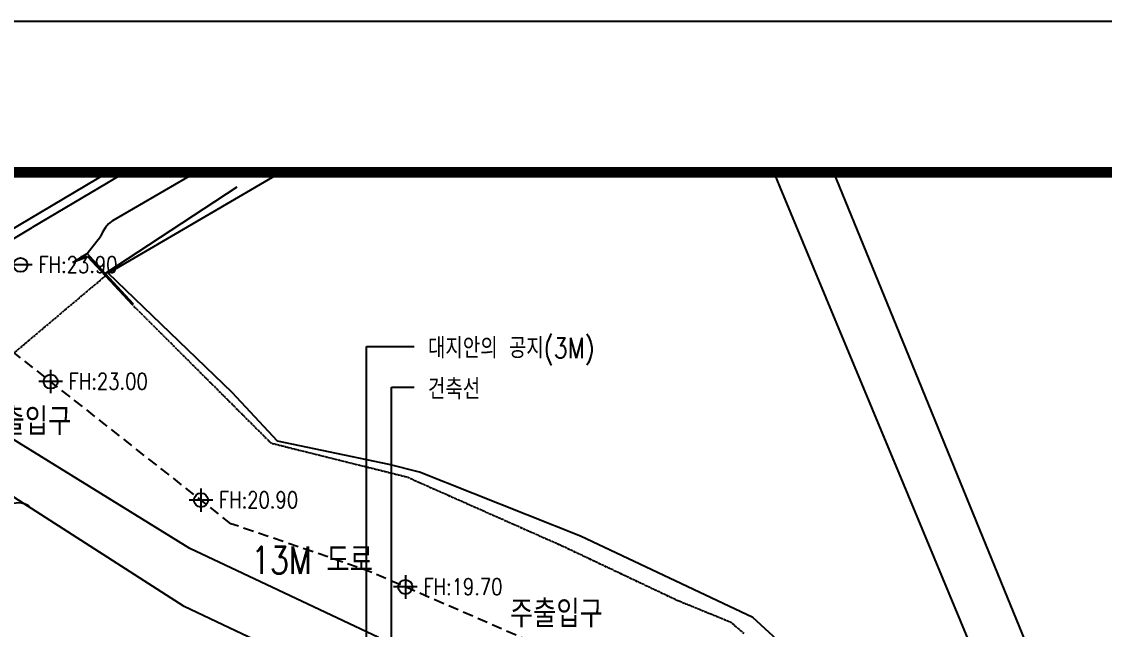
# Model space of a CAD drawing. Header units: millimetres. Extents: x 1145859089 to 1147511753, y -1047484727 to -1047247487.
# Drawn here: x 1147305703 to 1147384647, y -1047291838 to -1047247487 of the extents above; entities that cross this region are included whole.
import ezdxf
from ezdxf.enums import TextEntityAlignment as Align
from ezdxf.xclip import XClip

# ---------------------------------------------------------------- set-up
doc = ezdxf.new("R2010")
doc.units = ezdxf.units.MM
doc.header["$LTSCALE"] = 100
doc.header["$MEASUREMENT"] = 0
doc.header["$XCLIPFRAME"] = 2
doc.linetypes.add('단지배치도$0$HID', pattern=[2.3, 1.5, -0.8])
doc.linetypes.add('단지배치도$0$PHANTOM', pattern=[2.5, 1.25, -0.25, 0.25, -0.25, 0.25, -0.25])
doc.layers.get('0').update_dxf_attribs({"linetype": 'CONTINUOUS'})
doc.layers.get('Defpoints').update_dxf_attribs({"linetype": 'CONTINUOUS'})
for name, color, linetype in [('SHEET', 7, 'CONTINUOUS'), ('SHEET$0$BDR', 4, 'CONTINUOUS'), ('SHEET$0$sheet', 3, 'CONTINUOUS'), ('XREF', 135, 'CONTINUOUS'), ('단지배치도$0$S240910', 33, 'CONTINUOUS'), ('단지배치도$0$W240910', 135, 'CONTINUOUS')]:
    doc.layers.add(name, color=color, linetype=linetype)
doc.styles.add('단지배치도$0$WS1', font='romans.shx', dxfattribs={"width": 0.8, "bigfont": 'whgtxt.shx'})

# ---------------------------------------------------------------- blocks, each defined once
blk = doc.blocks.new('SHEET$0$zw$653F')
at = {"layer": 'Defpoints', "color": 0}
blk.add_lwpolyline([(826.33, 0), (0, 0), (0, -593.1), (826.33, -593.1)], close=True, dxfattribs=at)
at = {"layer": 'SHEET$0$sheet', "const_width": 2}
blk.add_lwpolyline([(27.5, -27.5), (813.83, -27.5), (813.83, -579), (27.5, -579)], close=True, dxfattribs=at)
blk = doc.blocks.new('SHEET$0$미소건축시트')
blk.add_blockref('SHEET$0$zw$653F', (0, 593.1))
blk = doc.blocks.new('SHEET')
at = {"layer": 'SHEET$0$BDR', "xscale": 100, "yscale": 100, "zscale": 100}
blk.add_blockref('SHEET$0$미소건축시트', (1200122, -1758265), dxfattribs=at)
blk = doc.blocks.new('단지배치도$0$zw$9902')
at = {"layer": '단지배치도$0$W240910'}
for p, q in [((72254, 124363), (51608, 112076)), ((52087, 109368), (63788, 116196)), ((52042, 113080), (28869, 99285)), ((51608, 112076), (46186, 108847)), ((51523, 105499), (61156, 111817)), ((51763, 109127), (51533, 108857)), ((52087, 109368), (51763, 109127)), ((35841, 102692), (46186, 108847)), ((50199, 106963), (51192, 108191)), ((51315, 108509), (51192, 108191)), ((51533, 108857), (51315, 108509)), ((49154, 106294), (50199, 106963)), ((50257, 106729), (49154, 106294)), ((50199, 106963), (51523, 105499)), ((53514, 103204), (50257, 106729)), ((46200, 106133), (44485, 106133)), ((51523, 105499), (53570, 103282)), ((70581, 71593), (70581, 100184)), ((70581, 100184), (74052, 100184)), ((47545, 98476), (47545, 96762)), ((48402, 97619), (46688, 97619)), ((72392, 97198), (74052, 97198)), ((72392, 74054), (72392, 97198)), ((57685, 85441), (43900, 93971)), ((57289, 81207), (40437, 92002)), ((58508, 89822), (58508, 88108)), ((59365, 88965), (57650, 88965)), ((71443, 78927), (57685, 85441)), ((73410, 83483), (73410, 81768)), ((74267, 82625), (72553, 82625)), ((97690, 62074), (57289, 81207))]:
    blk.add_line(p, q, dxfattribs=at)
at = {"layer": '단지배치도$0$W240910', "linetype": '단지배치도$0$HID', "ltscale": 5}
for p, q in [((13350, 97776), (51526, 123029)), ((60693, 87240), (17903, 121018)), ((68851, 84441), (60693, 87240)), ((70975, 83687), (68851, 84441)), ((82534, 78649), (70975, 83687))]:
    blk.add_line(p, q, dxfattribs=at)
at = {"layer": '단지배치도$0$W240910', "ltscale": 10}
for p, q in [((63733, 112535), (72760, 117809)), ((108760, 102818), (103006, 116902)), ((100024, 113466), (100712, 111810)), ((51744, 105533), (63733, 112535)), ((100712, 111810), (104855, 101845)), ((60785, 96810), (51744, 105533)), ((115054, 87413), (108760, 102818)), ((104855, 101845), (110051, 89349)), ((64096, 93274), (60785, 96810)), ((72220, 91556), (64096, 93274)), ((74441, 91006), (72220, 91556)), ((86169, 86325), (74441, 91006)), ((110051, 89349), (116078, 74852)), ((118870, 78074), (115054, 87413)), ((98752, 80406), (86169, 86325)), ((104128, 75444), (98752, 80406))]:
    blk.add_line(p, q, dxfattribs=at)
at = {"layer": '단지배치도$0$W240910', "linetype": '단지배치도$0$PHANTOM'}
for p, q in [((51551, 105339), (44010, 98976)), ((53539, 103188), (51551, 105339)), ((63639, 93099), (53539, 103188)), ((73536, 90631), (63639, 93099)), ((84896, 85585), (73536, 90631)), ((93273, 81620), (84896, 85585)), ((93550, 81507), (93273, 81620)), ((95358, 80767), (93550, 81507)), ((97197, 80012), (95358, 80767)), ((98107, 79229), (97197, 80012))]:
    blk.add_line(p, q, dxfattribs=at)
at = {"layer": '단지배치도$0$W240910'}
for centre in [(45343, 106133), (47545, 97619), (58508, 88965), (73410, 82625)]:
    blk.add_circle(centre, 514, dxfattribs=at)
blk.add_arc((45200, 87258), 1500, 58.2505, 180, dxfattribs=at)
at = {"layer": '단지배치도$0$S240910', "style": '단지배치도$0$WS1', "width": 0.8}
for s, height, p in [('FH:23.90', 1200, (46660, 105551)), ('대지안의 공지(3M)', 1500, (75058, 99316)), ('FH:23.00', 1200, (48863, 97037)), ('건축선', 1500, (75058, 96317)), ('FH:20.90', 1200, (59825, 88383)), ('FH:19.70', 1200, (74728, 82043))]:
    blk.add_text(s, height=height, dxfattribs=at).set_placement(p)
for s, p in [('보행자출입구', (43970, 93713)), ('13M 도로', (66609, 83585)), ('주출입구', (84421, 79670))]:
    blk.add_text(s, height=2000, dxfattribs=at).set_placement(p, align=Align.CENTER)
blk = doc.blocks.new('단지배치도')
blk.add_blockref('단지배치도$0$zw$9902', (141034, 142437))

msp = doc.modelspace()

# ---------------------------------------------------------------- block references
at = {"layer": 'SHEET', "linetype": 'Continuous', "ltscale": 2, "xscale": 4, "yscale": 4, "zscale": 4}
msp.add_blockref('SHEET', (1142380731.785877, -1040451665.300647), dxfattribs=at)
at = {"layer": 'XREF'}
ref = msp.add_blockref('단지배치도', (1147119237.834579, -1047513806.462535), dxfattribs=at)
XClip(ref).set_block_clipping_path([(72982.4064819524, 34919.7593965302), (360382.4067475507, 255319.7593436702)])

doc.saveas('drawing.dxf')
